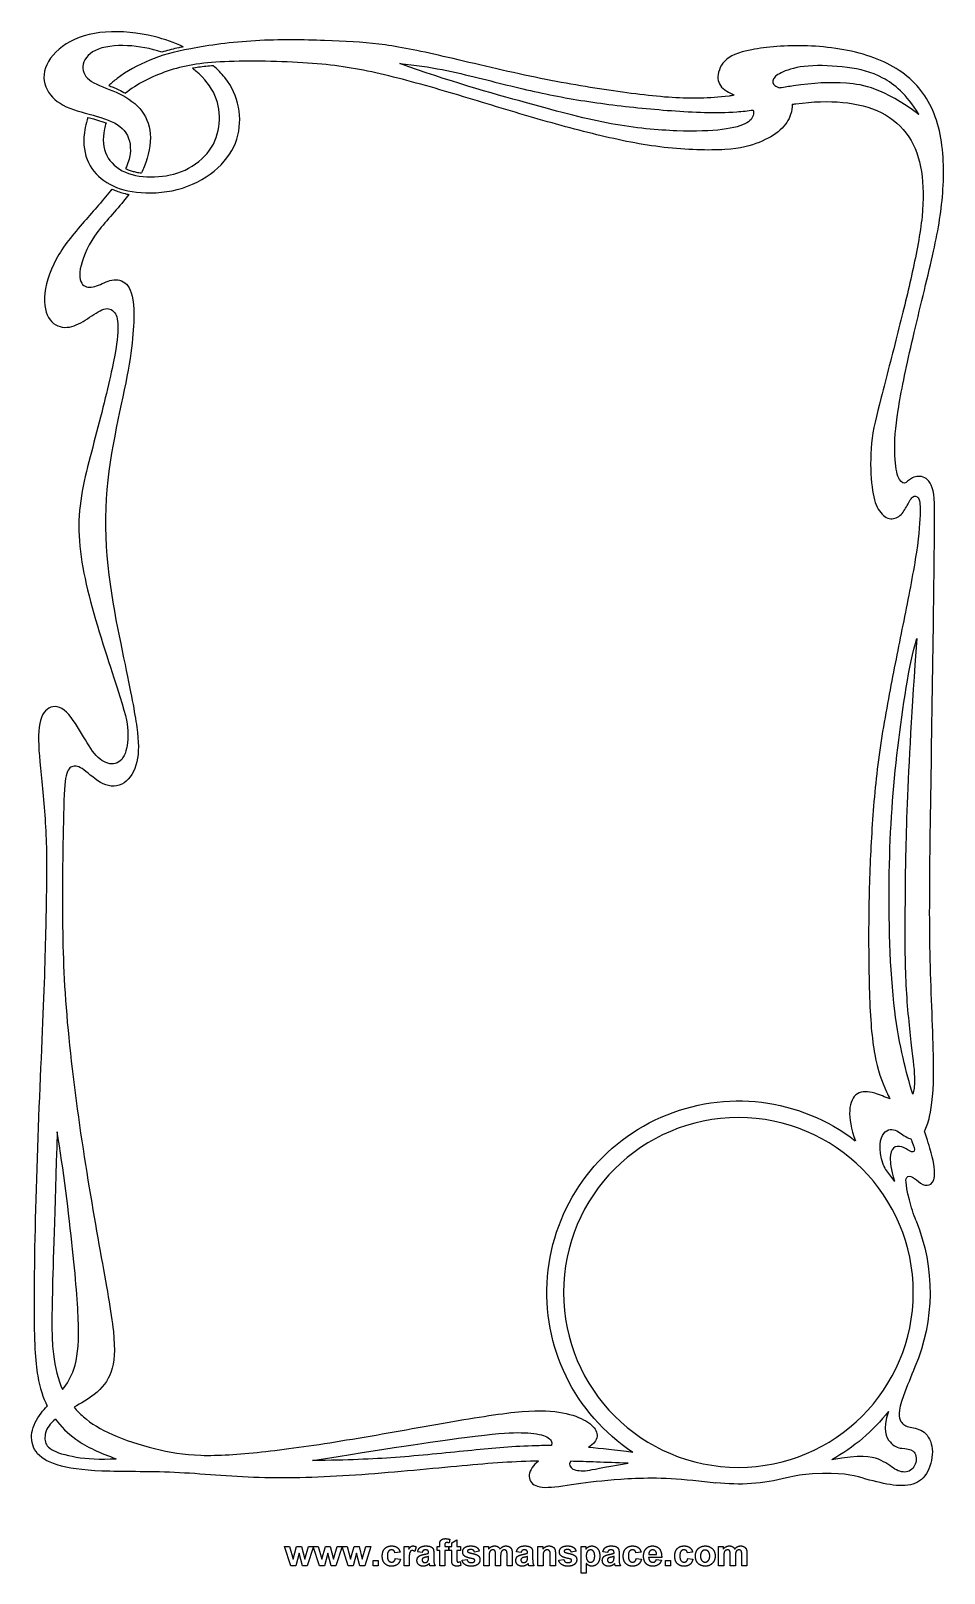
# Model space of a CAD drawing. Header units: millimetres. Extents: x -66 to 71, y -126 to 105.
import ezdxf

# ---------------------------------------------------------------- set-up
doc = ezdxf.new("R2010")
doc.units = ezdxf.units.MM
doc.header["$MEASUREMENT"] = 0
doc.layers.add('Layer 03', color=5, linetype='Continuous')

msp = doc.modelspace()

# ---------------------------------------------------------------- linework, layer by layer
at = {"layer": 'Layer 03'}
for p, q in [((-27.05, -125), (-27.98, -122.11)), ((-27.98, -122.11), (-27.23, -122.11)), ((-27.23, -122.11), (-26.68, -124)), ((-26.68, -124), (-26.17, -122.11)), ((-26.17, -122.11), (-25.42, -122.11)), ((-25.42, -122.11), (-24.95, -124)), ((-24.95, -124), (-24.4, -122.11)), ((-23.65, -122.11), (-24.58, -125)), ((-24.4, -122.11), (-23.65, -122.11)), ((-22.76, -125), (-23.68, -122.11)), ((-23.68, -122.11), (-22.93, -122.11)), ((-22.93, -122.11), (-22.38, -124)), ((-22.38, -124), (-21.87, -122.11)), ((-21.87, -122.11), (-21.13, -122.11)), ((-21.13, -122.11), (-20.65, -124)), ((-20.65, -124), (-20.11, -122.11)), ((-19.36, -122.11), (-20.28, -125)), ((-20.11, -122.11), (-19.36, -122.11)), ((-18.46, -125), (-19.38, -122.11)), ((-19.38, -122.11), (-18.63, -122.11)), ((-18.63, -122.11), (-18.09, -124)), ((-18.09, -124), (-17.57, -122.11)), ((-17.57, -122.11), (-16.83, -122.11)), ((-16.83, -122.11), (-16.36, -124)), ((-16.36, -124), (-15.81, -122.11)), ((-15.06, -122.11), (-15.98, -125)), ((-15.81, -122.11), (-15.06, -122.11)), ((-10.1, -125), (-10.1, -122.11)), ((-10.1, -122.11), (-9.38, -122.11)), ((-9.38, -122.11), (-9.38, -122.52)), ((-8.27, -122.18), (-8.51, -122.85)), ((-5.16, -122.11), (-4.77, -122.11)), ((-5.16, -122.7), (-5.16, -122.11)), ((-4.77, -122.11), (-4.77, -121.89)), ((-4, -121.91), (-4, -122.11)), ((-4, -122.11), (-3.46, -122.11)), ((-3.46, -122.11), (-3.46, -122.7)), ((-3.26, -121.05), (-3.35, -121.59)), ((-3.33, -122.7), (-3.33, -122.11)), ((-3.33, -122.11), (-2.96, -122.11)), ((-2.96, -121.57), (-2.2, -121.12)), ((-2.96, -122.11), (-2.96, -121.57)), ((-2.2, -121.12), (-2.2, -122.11)), ((-2.2, -122.11), (-1.68, -122.11)), ((-1.68, -122.11), (-1.68, -122.7)), ((1.85, -122.11), (2.54, -122.11)), ((1.85, -125), (1.85, -122.11)), ((2.54, -122.11), (2.54, -122.5)), ((9.93, -125), (9.93, -122.11)), ((9.93, -122.11), (10.64, -122.11)), ((10.64, -122.11), (10.64, -122.53)), ((16.4, -122.11), (17.11, -122.11)), ((16.4, -126.11), (16.4, -122.11)), ((17.11, -122.11), (17.11, -122.53)), ((36.96, -122.11), (37.65, -122.11)), ((36.96, -125), (36.96, -122.11)), ((37.65, -122.11), (37.65, -122.5)), ((-25.79, -123.14), (-26.29, -125)), ((-25.3, -125), (-25.79, -123.14)), ((-21.49, -123.14), (-22, -125)), ((-21, -125), (-21.49, -123.14)), ((-17.2, -123.14), (-17.7, -125)), ((-16.71, -125), (-17.2, -123.14)), ((-14.74, -125), (-14.74, -124.23)), ((-14.74, -124.23), (-13.98, -124.23)), ((-13.98, -124.23), (-13.98, -125)), ((-10.69, -122.95), (-11.46, -123.07)), ((-11.41, -123.91), (-10.64, -124.01)), ((-9.33, -124.11), (-9.33, -125)), ((-7.38, -123), (-8.07, -122.9)), ((-6.42, -123.12), (-6.42, -123.05)), ((-6.42, -123.77), (-6.42, -123.62)), ((-5.65, -123.15), (-5.65, -124.05)), ((-4.77, -122.7), (-5.16, -122.7)), ((-4.77, -125), (-4.77, -122.7)), ((-3.46, -122.7), (-4, -122.7)), ((-4, -122.7), (-4, -125)), ((-2.96, -122.7), (-3.33, -122.7)), ((-2.96, -123.98), (-2.96, -122.7)), ((-1.68, -122.7), (-2.2, -122.7)), ((-2.2, -122.7), (-2.2, -123.9)), ((-1.69, -124.38), (-1.63, -124.96)), ((-1.43, -124.19), (-0.67, -124.09)), ((1.16, -122.83), (0.44, -122.95)), ((2.62, -123.6), (2.62, -125)), ((3.58, -125), (3.58, -123.42)), ((4.35, -123.61), (4.35, -125)), ((5.31, -125), (5.31, -123.35)), ((6.07, -123.15), (6.07, -125)), ((7.41, -123), (6.72, -122.9)), ((8.37, -123.12), (8.37, -123.05)), ((8.37, -123.77), (8.37, -123.62)), ((9.14, -123.15), (9.14, -124.05)), ((10.69, -123.69), (10.69, -125)), ((11.78, -125), (11.78, -123.53)), ((12.54, -123.2), (12.54, -125)), ((13.04, -124.19), (13.8, -124.09)), ((15.63, -122.83), (14.91, -122.95)), ((20.35, -123), (19.65, -122.9)), ((21.31, -123.12), (21.31, -123.05)), ((21.31, -123.77), (21.31, -123.62)), ((22.07, -123.15), (22.07, -124.05)), ((25.36, -122.95), (24.59, -123.07)), ((24.64, -123.91), (25.41, -124.01)), ((28.44, -123.77), (26.49, -123.77)), ((26.51, -123.3), (27.68, -123.3)), ((27.63, -124.09), (28.4, -124.19)), ((29.01, -125), (29.01, -124.23)), ((29.01, -124.23), (29.78, -124.23)), ((29.78, -124.23), (29.78, -125)), ((33.06, -122.95), (32.3, -123.07)), ((32.35, -123.91), (33.11, -124.01)), ((37.73, -123.6), (37.73, -125)), ((38.69, -125), (38.69, -123.42)), ((39.46, -123.61), (39.46, -125)), ((40.42, -125), (40.42, -123.35)), ((41.19, -123.15), (41.19, -125)), ((-26.29, -125), (-27.05, -125)), ((-24.58, -125), (-25.3, -125)), ((-22, -125), (-22.76, -125)), ((-20.28, -125), (-21, -125)), ((-17.7, -125), (-18.46, -125)), ((-15.98, -125), (-16.71, -125)), ((-13.98, -125), (-14.74, -125)), ((-9.33, -125), (-10.1, -125)), ((-5.46, -125), (-6.22, -125)), ((-4, -125), (-4.77, -125)), ((2.62, -125), (1.85, -125)), ((4.35, -125), (3.58, -125)), ((6.07, -125), (5.31, -125)), ((9.33, -125), (8.57, -125)), ((10.69, -125), (9.93, -125)), ((12.54, -125), (11.78, -125)), ((17.16, -126.11), (16.4, -126.11)), ((17.16, -124.66), (17.16, -126.11)), ((22.27, -125), (21.51, -125)), ((29.78, -125), (29.01, -125)), ((37.73, -125), (36.96, -125)), ((39.46, -125), (38.69, -125)), ((41.19, -125), (40.42, -125))]:
    msp.add_line(p, q, dxfattribs=at)
at = {"layer": 'Layer 03', "extrusion": (0, 0, -1)}
msp.add_circle((-39.92, -84.12), 26.16, dxfattribs=at)
for centre, radius, start, end in [((-39.92, -84.12), 28.66, 303.3983, 127.6027), ((-39.92, -84.12), 28.66, 140.616, 144.5372), ((-87.11, -65.1), 22.21, 338.0478, 346.5413), ((-39.92, -84.12), 28.66, 158.0478, 202.8694), ((-39.92, -84.12), 28.66, 218.3695, 240.8185), ((-7.93, -355.06), 244.15, 95.9213, 96.7342), ((-39.92, -84.12), 28.66, 255.4569, 276.7342)]:
    msp.add_arc(centre, radius, start, end, dxfattribs=at)
at = {"layer": 'Layer 03'}
for centre, radius, start, end in [((64.11, -64.26), 2.63, 197.6087, 219.384), ((176.2, -141.61), 119.25, 157.1306, 159.3625), ((52.14, -131.25), 20.02, 93.294, 104.5431)]:
    msp.add_arc(centre, radius, start, end, dxfattribs=at)
for points, knots in [([(-43.12, 102.25), (-44.44, 102.87), (-48.09, 104.16), (-55.06, 104.92), (-61.07, 103.02), (-64.42, 99.08), (-63.7, 95.17), (-60.45, 92.87), (-55.18, 91.76), (-51.51, 90.08), (-50.76, 86.83), (-51.39, 84.8), (-51.78, 84.02)], [175.54951, 175.54951, 175.54951, 175.54951, 180.355528, 187.569749, 194.783971, 201.998192, 209.212413, 216.426634, 223.640855, 230.855076, 238.069297, 241.981224, 241.981224, 241.981224, 241.981224]), ([(-46.34, 101.44), (-47.99, 102), (-51.69, 102.7), (-56.87, 102.07), (-58.66, 99.25), (-57.33, 96.87), (-53.12, 95.66), (-49.28, 93.25), (-47.64, 89.44), (-48.34, 85.7), (-49.22, 83.68), (-49.36, 83.37)], [200.652036, 200.652036, 200.652036, 200.652036, 206.564337, 213.019473, 219.474609, 225.929744, 232.38488, 238.840015, 245.295151, 251.750286, 252.902622, 252.902622, 252.902622, 252.902622]), ([(39.3, 94.99), (39.04, 94.95), (35.67, 94.51), (30.54, 94.41), (20.03, 95.73), (8.4, 97.77), (-6.07, 101.32), (-13.93, 102.85), (-21.41, 103.22), (-32.44, 103.43), (-42.82, 101.98), (-48.2, 100.47), (-52.11, 98.29), (-53.89, 96.82), (-54.28, 96.45)], [21.024712, 21.024712, 21.024712, 21.024712, 21.642663, 28.856885, 36.071106, 43.285327, 50.499548, 57.713769, 64.92799, 72.142211, 79.356432, 86.570654, 93.784875, 96.022862, 96.022862, 96.022862, 96.022862]), ([(-43.12, 102.25), (-43.35, 102.21), (-44.33, 102), (-45.41, 101.72), (-46.24, 101.47), (-46.34, 101.44)], [112.542487, 112.542487, 112.542487, 112.542487, 113.243581, 115.562554, 115.86645, 115.86645, 115.86645, 115.86645]), ([(67.76, -59.97), (68.05, -59.46), (68.71, -57.61), (69.4, -51.76), (68.47, -35.11), (68.53, -19.88), (68.97, 6.27), (69.28, 30.52), (69.34, 36.51), (67.59, 38.25), (65.6, 37.78), (64.82, 36.65), (63.69, 37.54), (63.15, 41.26), (63.52, 47.13), (65.64, 57.39), (69.1, 71.24), (70.71, 79.51), (70.67, 89.6), (67.18, 96.99), (60.16, 101.25), (50.07, 102.79), (41.01, 101.93), (37.42, 100.38), (36.51, 97.24), (37.46, 95.95), (38.91, 95.19), (39.3, 94.99)], [33.637526, 33.637526, 33.637526, 33.637526, 38.42972, 46.115664, 53.801608, 61.487552, 69.173496, 76.85944, 84.545384, 92.231328, 99.917272, 107.603216, 115.28916, 122.975104, 130.661048, 138.346992, 146.032936, 153.71888, 161.404824, 169.090768, 176.776712, 184.462656, 192.148599, 199.834543, 207.520487, 215.206431, 217.943466, 217.943466, 217.943466, 217.943466]), ([(-57.38, 91.69), (-57.72, 90.7), (-58.29, 87.93), (-57.41, 84.21), (-54.34, 81.43), (-49.83, 80.12), (-43.02, 80.66), (-37.53, 83.94), (-34.68, 88.33), (-34.51, 93.31), (-36.15, 96.96), (-37.97, 98.85), (-38.63, 99.41)], [103.973397, 103.973397, 103.973397, 103.973397, 108.213317, 115.427538, 122.641759, 129.85598, 137.070201, 144.284423, 151.498644, 158.712865, 165.927086, 169.239371, 169.239371, 169.239371, 169.239371]), ([(47.94, 93.65), (47.98, 93.17), (47.83, 91.94), (46.46, 89.7), (43.2, 87.85), (38.88, 86.63), (28.75, 86.91), (18.9, 88.94), (7.96, 91.95), (-3.3, 95.47), (-14.74, 98.66), (-23.55, 99.99), (-38.17, 100.27), (-45.31, 99.06), (-50.12, 96.67), (-51.75, 95.29)], [53.474102, 53.474102, 53.474102, 53.474102, 58.09622, 64.551355, 71.006491, 77.461627, 83.916762, 90.371898, 96.827033, 103.282169, 109.737304, 116.19244, 122.647575, 129.102711, 134.994082, 134.994082, 134.994082, 134.994082]), ([(-38.63, 99.41), (-39.37, 99.36), (-40.42, 99.25), (-41.46, 99.09), (-41.77, 99.04)], [121.00888, 121.00888, 121.00888, 121.00888, 123.23446, 124.181868, 124.181868, 124.181868, 124.181868]), ([(42.15, 92.79), (42.19, 92.64), (42.22, 91.97), (41.66, 90.78), (38.03, 89.75), (31.25, 89.48), (21.12, 90.37), (9.55, 93.46), (-3.59, 97.17), (-10.72, 99.74)], [228.400919, 228.400919, 228.400919, 228.400919, 230.578319, 238.264263, 245.950207, 253.636151, 261.322095, 269.008039, 276.693983, 276.693983, 276.693983, 276.693983]), ([(-10.72, 99.74), (-6.11, 99.34), (1.34, 97.55), (10.53, 95.18), (19.78, 93.63), (29.95, 92.6), (37.4, 92.26), (41.34, 92.68), (42.15, 92.79)], [0, 0, 0, 0, 6.371899, 12.743797, 19.115696, 25.487595, 31.859494, 33.547315, 33.547315, 33.547315, 33.547315]), ([(66.93, 92.14), (65.03, 95.21), (61.48, 98.1), (56.44, 99.31), (49.9, 99.62), (46.18, 98.47), (44.94, 97.46), (45.02, 96.52), (45.82, 96.21), (46.11, 96.09)], [0, 0, 0, 0, 6.455136, 12.910271, 19.365407, 25.820542, 32.275678, 38.730813, 42.178834, 42.178834, 42.178834, 42.178834]), ([(-54.68, 90.87), (-54.78, 90.56), (-55.27, 88.64), (-55.01, 85.81), (-52.07, 83.12), (-47.42, 82.56), (-42.75, 83.43), (-38.75, 86.59), (-37.45, 90.77), (-37.98, 95.04), (-40.07, 97.69), (-41.59, 98.9), (-41.77, 99.04)], [140.779508, 140.779508, 140.779508, 140.779508, 142.012982, 148.468118, 154.923253, 161.378389, 167.833524, 174.28866, 180.743795, 187.198931, 193.654066, 194.536997, 194.536997, 194.536997, 194.536997]), ([(66.93, 92.14), (61.48, 96.07), (55.89, 97.14), (50.66, 96.81), (46.82, 96.2), (46.11, 96.09)], [0, 0, 0, 0, 7.214221, 14.428442, 16.029524, 16.029524, 16.029524, 16.029524]), ([(-54.28, 96.45), (-54.06, 96.37), (-53.69, 96.22), (-53.18, 96.01), (-52.55, 95.72), (-52.08, 95.48), (-51.75, 95.29)], [147.997991, 147.997991, 147.997991, 147.997991, 148.702117, 149.193563, 149.644304, 150.785316, 150.785316, 150.785316, 150.785316]), ([(47.94, 93.65), (48.13, 93.67), (50.97, 94.06), (55.67, 94.2), (61.56, 92.8), (65.82, 89.05), (67.55, 83.81), (67.69, 77.22), (66, 68.51), (63.92, 60), (61.04, 48.95), (59.56, 43.04), (59.75, 36.48), (60.52, 33.11), (62.26, 31.39), (64.03, 31.8), (65.09, 33.37), (65.95, 35.23), (66.94, 34.97), (67.2, 33.42), (66.83, 27.38), (64.76, 16.92), (62.74, 6.97), (60.67, -4.47), (59.78, -15.52), (59.35, -25.81), (59.41, -40.18), (60.12, -49.2), (61.48, -52.88), (62.42, -54.82), (62.59, -55.17)], [37.796768, 37.796768, 37.796768, 37.796768, 38.231392, 44.603291, 50.97519, 57.347089, 63.718987, 70.090886, 76.462785, 82.834684, 89.206582, 95.578481, 101.95038, 108.322279, 114.694177, 121.066076, 127.437975, 133.809874, 140.181772, 146.553671, 152.92557, 159.297469, 165.669367, 172.041266, 178.413165, 184.785064, 191.156962, 197.528861, 203.90076, 205.330358, 205.330358, 205.330358, 205.330358]), ([(-57.38, 91.69), (-57.1, 91.62), (-56.42, 91.43), (-55.52, 91.17), (-54.9, 90.95), (-54.68, 90.87)], [20.230165, 20.230165, 20.230165, 20.230165, 21.080777, 22.364672, 23.046428, 23.046428, 23.046428, 23.046428]), ([(-51.78, 84.02), (-51.64, 83.96), (-51.32, 83.82), (-50.78, 83.64), (-50.11, 83.48), (-49.63, 83.4), (-49.36, 83.37)], [164.484026, 164.484026, 164.484026, 164.484026, 164.928056, 165.545567, 166.18665, 166.993699, 166.993699, 166.993699, 166.993699]), ([(-53.8, 80.97), (-55, 79.44), (-58.39, 75.65), (-62.56, 70.64), (-64.41, 64.3), (-63.06, 60.6), (-60.12, 59.95), (-57.45, 61.51), (-54.87, 63.42), (-53.22, 62.77), (-52.69, 60.51), (-53.38, 55.35), (-56.46, 42.91), (-59.67, 31.59), (-57.27, 18.91), (-51.8, 2.97), (-51.22, -0.44), (-51.7, -4.23), (-53.8, -5.47), (-56.21, -4.13), (-58.22, -0.67), (-60.89, 3.76), (-63.78, 3.63), (-65.06, 0.45), (-64.46, -6.21), (-63.48, -15.56), (-63.62, -25.62), (-63.92, -39.46), (-65.12, -64.01), (-65.62, -88.66), (-65.15, -96.67), (-64.12, -99.85), (-63.47, -101.13)], [246.504042, 246.504042, 246.504042, 246.504042, 252.49774, 259.711961, 266.926182, 274.140403, 281.354624, 288.568845, 295.783066, 302.997288, 310.211509, 317.42573, 324.639951, 331.854172, 339.068393, 346.282614, 353.496835, 360.711057, 367.925278, 375.139499, 382.35372, 389.567941, 396.782162, 403.996383, 411.210604, 418.424826, 425.639047, 432.853268, 440.067489, 447.28171, 454.495931, 460.333331, 460.333331, 460.333331, 460.333331]), ([(-53.8, 80.97), (-53.71, 80.92), (-53.35, 80.76), (-52.69, 80.52), (-51.95, 80.3), (-51.47, 80.2), (-51.29, 80.16)], [35.469338, 35.469338, 35.469338, 35.469338, 35.789942, 36.649827, 37.558277, 38.112801, 38.112801, 38.112801, 38.112801]), ([(-51.29, 80.16), (-51.54, 79.82), (-53.11, 77.76), (-56.89, 73.99), (-59.01, 68.5), (-58.23, 66.13), (-56.12, 66.26), (-53.8, 67.69), (-51.46, 67.14), (-50.21, 64.15), (-50.92, 53.84), (-56.56, 32.21), (-51.47, 8.2), (-49.84, -0.1), (-49.7, -4.96), (-51.76, -8.46), (-55.17, -8.53), (-58.27, -5.47), (-59.68, -5.2), (-60.81, -6.16), (-61.03, -11.02), (-61.29, -25.48), (-61.01, -40.77), (-58.61, -60.45), (-55.41, -79), (-53.13, -91.07), (-53.59, -96.3), (-55.85, -99.24), (-58.44, -100.71), (-59.47, -101.3)], [256.923813, 256.923813, 256.923813, 256.923813, 258.205422, 264.660557, 271.115693, 277.570828, 284.025964, 290.4811, 296.936235, 303.391371, 309.846506, 316.301642, 322.756777, 329.211913, 335.667048, 342.122184, 348.577319, 355.032455, 361.487591, 367.942726, 374.397862, 380.852997, 387.308133, 393.763268, 400.218404, 406.673539, 413.128675, 419.583811, 424.384322, 424.384322, 424.384322, 424.384322]), ([(66, -54.45), (65.04, -51.28), (62.74, -42.65), (62.16, -20.42), (63.5, -2.86), (65.45, 9.85), (66.6, 13.71)], [59.283467, 59.283467, 59.283467, 59.283467, 66.533053, 74.849685, 83.166317, 91.482948, 91.482948, 91.482948, 91.482948]), ([(66.6, 13.71), (65.04, -7.85), (64.78, -27.73), (64.81, -38.31), (65.84, -47.91), (66.4, -52.03), (66.19, -53.91), (66, -54.45)], [0, 0, 0, 0, 8.65303, 17.306059, 25.959089, 34.612119, 39.773908, 39.773908, 39.773908, 39.773908]), ([(62.59, -55.17), (61.84, -54.88), (60.13, -54.08), (57.44, -53.9), (56.23, -56.58), (56.77, -59.64), (57.41, -61.41)], [53.537581, 53.537581, 53.537581, 53.537581, 60.571208, 69.224238, 77.877268, 86.530297, 86.530297, 86.530297, 86.530297]), ([(61.6, -65.06), (60.77, -62.46), (61.52, -59.52), (63.71, -59.72), (64.88, -60.89), (65.59, -61.1), (65.7, -61.12)], [0.462293, 0.462293, 0.462293, 0.462293, 7.685944, 15.371888, 23.057832, 24.389751, 24.389751, 24.389751, 24.389751]), ([(65.5, -70.27), (64.84, -67.52), (65.01, -66.71), (65.93, -66.64), (67.13, -67.92), (68.52, -68.29), (69.46, -67.14), (69.16, -64.36), (68.18, -61.26), (67.76, -59.97)], [0, 0, 0, 0, 8.316632, 16.633263, 24.949895, 33.266527, 41.583158, 49.89979, 54.229841, 54.229841, 54.229841, 54.229841]), ([(-61.99, -60.07), (-62.35, -72.59), (-62.85, -86.52), (-62.78, -93.47), (-61.87, -97.14), (-61.18, -98.64)], [0, 0, 0, 0, 7.053478, 14.106955, 20.768589, 20.768589, 20.768589, 20.768589]), ([(-61.18, -98.64), (-60.51, -97.78), (-59.13, -95.51), (-58.56, -90.21), (-59.42, -79.24), (-61.07, -65.5), (-61.99, -60.07)], [105.256475, 105.256475, 105.256475, 105.256475, 112.513482, 121.889606, 131.265729, 140.641853, 140.641853, 140.641853, 140.641853]), ([(65.7, -61.12), (65.77, -61.27), (66.17, -62.19), (66.38, -63.13), (65.7, -63.13), (64.41, -62.15), (62.92, -62.27), (62.53, -63.81), (62.71, -65.55), (63.26, -67.49)], [215.494976, 215.494976, 215.494976, 215.494976, 216.644557, 223.016456, 229.388355, 235.760254, 242.132152, 248.504051, 254.87595, 254.87595, 254.87595, 254.87595]), ([(9.99, -109.35), (9.82, -109.36), (5.92, -109.42), (-1.29, -110.01), (-17.71, -111.64), (-32.06, -112.11), (-44.63, -110.79), (-56.14, -111.04), (-62.54, -110.08), (-65.57, -108.11), (-66.11, -105.08), (-64.92, -102.71), (-63.8, -101.47), (-63.47, -101.13)], [8.971121, 8.971121, 8.971121, 8.971121, 9.376124, 18.752247, 28.128371, 37.504494, 46.880618, 56.256741, 65.632865, 75.008988, 84.385112, 93.761235, 97.294239, 97.294239, 97.294239, 97.294239]), ([(-59.47, -101.3), (-59.03, -101.81), (-57.44, -103.39), (-54.19, -105.44), (-47.35, -107.65), (-40.94, -108.77), (-31.85, -108.13), (-20.12, -106.52), (-4.88, -103.76), (7.55, -101.65), (13.43, -101.85), (17.03, -103.07), (18.96, -104.78), (18.81, -106.27), (17.86, -107.05), (17.49, -107.31)], [25.263877, 25.263877, 25.263877, 25.263877, 28.21391, 35.267388, 42.320865, 49.374343, 56.42782, 63.481298, 70.534775, 77.588253, 84.64173, 91.695208, 98.748685, 105.802163, 109.409743, 109.409743, 109.409743, 109.409743]), ([(-62.25, -103.09), (-62.65, -103.41), (-63.68, -104.43), (-63.96, -106.18), (-63.42, -107.63), (-59.46, -108.89), (-55.6, -109.13), (-53.16, -108.99)], [429.577467, 429.577467, 429.577467, 429.577467, 432.494082, 438.949217, 445.404353, 451.859488, 458.314624, 458.314624, 458.314624, 458.314624]), ([(-62.25, -103.09), (-61.44, -104.18), (-59.11, -106.52), (-55.51, -108.19), (-53.16, -108.99)], [463.458092, 463.458092, 463.458092, 463.458092, 468.924374, 476.138595, 476.138595, 476.138595, 476.138595]), ([(-23.8, -109.27), (-13.1, -107.49), (1.79, -105.33), (7.14, -104.97), (10.79, -105.32), (12.01, -106.12), (12, -106.83), (11.95, -107.03)], [0, 0, 0, 0, 6.342845, 12.68569, 19.028535, 25.37138, 27.560011, 27.560011, 27.560011, 27.560011]), ([(11.95, -107.03), (10.92, -107.02), (6.41, -107.1), (-0.1, -107.75), (-11.57, -108.92), (-18.44, -109.21), (-23.8, -109.27)], [8.87875, 8.87875, 8.87875, 8.87875, 12.028866, 24.057732, 36.086597, 48.115463, 48.115463, 48.115463, 48.115463]), ([(9.99, -109.35), (9.64, -109.67), (8.58, -110.69), (8.44, -112.59), (10.53, -113.57), (15.39, -112.76), (21.69, -111.96), (28.45, -111.72), (33.11, -112.21)], [35.184802, 35.184802, 35.184802, 35.184802, 38.057071, 44.399916, 50.742761, 57.085606, 63.428451, 69.771296, 69.771296, 69.771296, 69.771296]), ([(14.8, -109.38), (14.79, -109.4), (14.53, -109.86), (14.86, -110.7), (17.23, -110.94), (19.2, -110.33), (23.42, -109.67)], [119.699161, 119.699161, 119.699161, 119.699161, 119.909118, 126.962595, 134.016073, 141.06955, 141.06955, 141.06955, 141.06955])]:
    msp.add_open_spline(points, degree=3, knots=knots, dxfattribs=at)
for points, degree in [([(64.61, -99.58), (63.7, -101.98), (64.08, -103.75), (65.45, -104.31), (67.85, -104.62), (69.28, -107.33), (68.47, -111.2), (66.26, -113.13), (62.7, -113.04), (58.56, -111.91), (55.32, -111.01), (50.99, -111.26)], 3), ([(62.39, -101.92), (61.4, -104.69), (62.64, -106.93), (64.29, -107.55), (66.35, -107.46), (66.75, -109.67), (65.38, -111.26), (63.3, -110.76), (61.36, -108.89), (58.16, -108.39), (53.89, -109.15)], 3), ([(24.14, -108.05), (21.54, -107.7), (19.37, -107.46), (17.49, -107.31)], 3), ([(23.42, -109.67), (19.96, -109.54), (17.2, -109.43), (14.8, -109.38)], 3), ([(-12.98, -122.44), (-12.61, -122.04), (-11.97, -122.04)], 2), ([(-11.97, -122.04), (-11.44, -122.04), (-11.14, -122.26)], 2), ([(-11.14, -122.26), (-10.83, -122.49), (-10.69, -122.95)], 2), ([(-9.38, -122.52), (-9.21, -122.23), (-9.07, -122.13)], 2), ([(-9.07, -122.13), (-8.93, -122.04), (-8.75, -122.04)], 2), ([(-8.75, -122.04), (-8.5, -122.04), (-8.27, -122.18)], 2), ([(-8.07, -122.9), (-7.96, -122.46), (-7.68, -122.25)], 2), ([(-7.68, -122.25), (-7.4, -122.04), (-6.85, -122.04)], 2), ([(-6.85, -122.04), (-6.35, -122.04), (-6.1, -122.16)], 2), ([(-6.1, -122.16), (-5.85, -122.28), (-5.75, -122.47)], 2), ([(-4.77, -121.89), (-4.77, -121.53), (-4.69, -121.35)], 2), ([(-4.69, -121.35), (-4.61, -121.18), (-4.41, -121.06)], 2), ([(-4.41, -121.06), (-4.2, -120.95), (-3.89, -120.95)], 2), ([(-3.93, -121.62), (-4, -121.7), (-4, -121.91)], 2), ([(-3.69, -121.54), (-3.86, -121.54), (-3.93, -121.62)], 2), ([(-3.89, -120.95), (-3.57, -120.95), (-3.26, -121.05)], 2), ([(-3.35, -121.59), (-3.53, -121.54), (-3.69, -121.54)], 2), ([(-1.33, -122.93), (-1.33, -122.55), (-1.04, -122.29)], 2), ([(-1.04, -122.29), (-0.74, -122.04), (-0.12, -122.04)], 2), ([(-0.12, -122.04), (0.48, -122.04), (0.76, -122.24)], 2), ([(0.76, -122.24), (1.05, -122.44), (1.16, -122.83)], 2), ([(2.54, -122.5), (2.92, -122.04), (3.44, -122.04)], 2), ([(3.44, -122.04), (3.72, -122.04), (3.92, -122.15)], 2), ([(3.92, -122.15), (4.13, -122.27), (4.26, -122.5)], 2), ([(4.26, -122.5), (4.45, -122.27), (4.66, -122.15)], 2), ([(4.66, -122.15), (4.88, -122.04), (5.13, -122.04)], 2), ([(5.13, -122.04), (5.45, -122.04), (5.67, -122.17)], 2), ([(5.67, -122.17), (5.89, -122.3), (6, -122.55)], 2), ([(6.72, -122.9), (6.83, -122.46), (7.11, -122.25)], 2), ([(7.11, -122.25), (7.39, -122.04), (7.94, -122.04)], 2), ([(7.94, -122.04), (8.44, -122.04), (8.69, -122.16)], 2), ([(8.69, -122.16), (8.94, -122.28), (9.04, -122.47)], 2), ([(10.64, -122.53), (11.02, -122.04), (11.58, -122.04)], 2), ([(11.58, -122.04), (11.83, -122.04), (12.04, -122.13)], 2), ([(12.04, -122.13), (12.25, -122.22), (12.35, -122.36)], 2), ([(13.14, -122.93), (13.14, -122.55), (13.43, -122.29)], 2), ([(13.43, -122.29), (13.73, -122.04), (14.35, -122.04)], 2), ([(14.35, -122.04), (14.94, -122.04), (15.23, -122.24)], 2), ([(15.23, -122.24), (15.52, -122.44), (15.63, -122.83)], 2), ([(17.11, -122.53), (17.25, -122.32), (17.48, -122.18)], 2), ([(17.48, -122.18), (17.71, -122.04), (18, -122.04)], 2), ([(18, -122.04), (18.49, -122.04), (18.84, -122.43)], 2), ([(19.65, -122.9), (19.77, -122.46), (20.05, -122.25)], 2), ([(20.05, -122.25), (20.33, -122.04), (20.88, -122.04)], 2), ([(20.88, -122.04), (21.38, -122.04), (21.63, -122.16)], 2), ([(21.63, -122.16), (21.87, -122.28), (21.97, -122.47)], 2), ([(23.07, -122.44), (23.44, -122.04), (24.08, -122.04)], 2), ([(24.08, -122.04), (24.6, -122.04), (24.91, -122.26)], 2), ([(24.91, -122.26), (25.22, -122.49), (25.36, -122.95)], 2), ([(26.11, -122.45), (26.48, -122.04), (27.06, -122.04)], 2), ([(27.06, -122.04), (27.71, -122.04), (28.09, -122.46)], 2), ([(30.77, -122.44), (31.15, -122.04), (31.79, -122.04)], 2), ([(31.79, -122.04), (32.31, -122.04), (32.62, -122.26)], 2), ([(32.62, -122.26), (32.93, -122.49), (33.06, -122.95)], 2), ([(33.67, -122.77), (33.85, -122.41), (34.2, -122.23)], 2), ([(34.2, -122.23), (34.54, -122.04), (34.96, -122.04)], 2), ([(34.96, -122.04), (35.61, -122.04), (36.03, -122.47)], 2), ([(37.65, -122.5), (38.03, -122.04), (38.55, -122.04)], 2), ([(38.55, -122.04), (38.83, -122.04), (39.03, -122.15)], 2), ([(39.03, -122.15), (39.24, -122.27), (39.37, -122.5)], 2), ([(39.37, -122.5), (39.56, -122.27), (39.78, -122.15)], 2), ([(39.78, -122.15), (39.99, -122.04), (40.24, -122.04)], 2), ([(40.24, -122.04), (40.56, -122.04), (40.78, -122.17)], 2), ([(40.78, -122.17), (41, -122.3), (41.11, -122.55)], 2), ([(-13.36, -123.56), (-13.36, -122.84), (-12.98, -122.44)], 2), ([(-12.98, -124.67), (-13.36, -124.27), (-13.36, -123.56)], 2), ([(-12.42, -122.83), (-12.59, -123.03), (-12.59, -123.5)], 2), ([(-12.59, -123.5), (-12.59, -124.03), (-12.42, -124.24)], 2), ([(-11.97, -122.63), (-12.26, -122.63), (-12.42, -122.83)], 2), ([(-12.42, -124.24), (-12.25, -124.46), (-11.96, -124.46)], 2), ([(-11.63, -122.74), (-11.76, -122.63), (-11.97, -122.63)], 2), ([(-11.96, -124.46), (-11.74, -124.46), (-11.6, -124.33)], 2), ([(-11.46, -123.07), (-11.49, -122.85), (-11.63, -122.74)], 2), ([(-11.6, -124.33), (-11.46, -124.21), (-11.41, -123.91)], 2), ([(-10.64, -124.01), (-10.76, -124.54), (-11.09, -124.81)], 2), ([(-9.27, -123.14), (-9.33, -123.37), (-9.33, -124.11)], 2), ([(-9.11, -122.82), (-9.21, -122.91), (-9.27, -123.14)], 2), ([(-8.85, -122.73), (-9, -122.73), (-9.11, -122.82)], 2), ([(-8.51, -122.85), (-8.69, -122.73), (-8.85, -122.73)], 2), ([(-8.17, -124.22), (-8.17, -123.97), (-8.06, -123.78)], 2), ([(-7.92, -124.83), (-8.17, -124.59), (-8.17, -124.22)], 2), ([(-8.06, -123.78), (-7.94, -123.59), (-7.74, -123.49)], 2), ([(-7.74, -123.49), (-7.53, -123.39), (-7.15, -123.31)], 2), ([(-7.26, -123.87), (-7.41, -123.97), (-7.41, -124.14)], 2), ([(-7.41, -124.14), (-7.41, -124.3), (-7.29, -124.41)], 2), ([(-7.21, -122.71), (-7.32, -122.79), (-7.38, -123)], 2), ([(-7.29, -124.41), (-7.18, -124.53), (-7, -124.53)], 2), ([(-6.87, -123.73), (-7.17, -123.8), (-7.26, -123.87)], 2), ([(-6.91, -122.63), (-7.1, -122.63), (-7.21, -122.71)], 2), ([(-7.15, -123.31), (-6.62, -123.21), (-6.42, -123.12)], 2), ([(-7, -124.53), (-6.8, -124.53), (-6.62, -124.4)], 2), ([(-6.52, -122.73), (-6.62, -122.63), (-6.91, -122.63)], 2), ([(-6.42, -123.62), (-6.56, -123.67), (-6.87, -123.73)], 2), ([(-6.62, -124.4), (-6.49, -124.29), (-6.45, -124.14)], 2), ([(-6.42, -123.05), (-6.42, -122.82), (-6.52, -122.73)], 2), ([(-6.45, -124.14), (-6.42, -124.04), (-6.42, -123.77)], 2), ([(-5.75, -122.47), (-5.65, -122.65), (-5.65, -123.15)], 2), ([(-5.65, -124.05), (-5.65, -124.43), (-5.61, -124.61)], 2), ([(-2.94, -124.52), (-2.96, -124.39), (-2.96, -123.98)], 2), ([(-2.83, -124.82), (-2.91, -124.71), (-2.94, -124.52)], 2), ([(-2.2, -123.9), (-2.2, -124.26), (-2.18, -124.32)], 2), ([(-2.18, -124.32), (-2.17, -124.38), (-2.12, -124.42)], 2), ([(-2.12, -124.42), (-2.07, -124.46), (-1.99, -124.46)], 2), ([(-1.99, -124.46), (-1.89, -124.46), (-1.69, -124.38)], 2), ([(-0.98, -124.83), (-1.33, -124.6), (-1.43, -124.19)], 2), ([(-0.99, -123.59), (-1.33, -123.35), (-1.33, -122.93)], 2), ([(0.18, -123.96), (-0.74, -123.76), (-0.99, -123.59)], 2), ([(-0.67, -124.09), (-0.62, -124.3), (-0.47, -124.42)], 2), ([(-0.53, -122.67), (-0.62, -122.73), (-0.62, -122.82)], 2), ([(-0.62, -122.82), (-0.62, -122.91), (-0.54, -122.96)], 2), ([(-0.54, -122.96), (-0.44, -123.04), (0.17, -123.18)], 2), ([(-0.1, -122.58), (-0.4, -122.58), (-0.53, -122.67)], 2), ([(-0.47, -124.42), (-0.32, -124.53), (-0.05, -124.53)], 2), ([(0.27, -122.68), (0.14, -122.58), (-0.1, -122.58)], 2), ([(-0.05, -124.53), (0.24, -124.53), (0.39, -124.42)], 2), ([(0.17, -123.18), (0.78, -123.32), (1.02, -123.53)], 2), ([(0.44, -124.07), (0.38, -124.01), (0.18, -123.96)], 2), ([(0.44, -122.95), (0.4, -122.77), (0.27, -122.68)], 2), ([(0.39, -124.42), (0.49, -124.34), (0.49, -124.21)], 2), ([(0.49, -124.21), (0.49, -124.12), (0.44, -124.07)], 2), ([(1.26, -124.1), (1.26, -124.5), (0.93, -124.79)], 2), ([(1.02, -123.53), (1.26, -123.73), (1.26, -124.1)], 2), ([(2.68, -123), (2.62, -123.18), (2.62, -123.6)], 2), ([(2.88, -122.72), (2.74, -122.82), (2.68, -123)], 2), ([(3.19, -122.63), (3.01, -122.63), (2.88, -122.72)], 2), ([(3.42, -122.69), (3.33, -122.63), (3.19, -122.63)], 2), ([(3.54, -122.87), (3.5, -122.75), (3.42, -122.69)], 2), ([(3.58, -123.42), (3.58, -122.99), (3.54, -122.87)], 2), ([(4.41, -123.01), (4.35, -123.2), (4.35, -123.61)], 2), ([(4.61, -122.73), (4.47, -122.83), (4.41, -123.01)], 2), ([(4.91, -122.63), (4.75, -122.63), (4.61, -122.73)], 2), ([(5.23, -122.79), (5.13, -122.63), (4.91, -122.63)], 2), ([(5.31, -123.35), (5.31, -122.92), (5.23, -122.79)], 2), ([(6, -122.55), (6.07, -122.73), (6.07, -123.15)], 2), ([(6.62, -124.22), (6.62, -123.97), (6.73, -123.78)], 2), ([(6.87, -124.83), (6.62, -124.59), (6.62, -124.22)], 2), ([(6.73, -123.78), (6.85, -123.59), (7.05, -123.49)], 2), ([(7.05, -123.49), (7.26, -123.39), (7.65, -123.31)], 2), ([(7.53, -123.87), (7.38, -123.97), (7.38, -124.14)], 2), ([(7.38, -124.14), (7.38, -124.3), (7.5, -124.41)], 2), ([(7.58, -122.71), (7.47, -122.79), (7.41, -123)], 2), ([(7.5, -124.41), (7.61, -124.53), (7.79, -124.53)], 2), ([(7.92, -123.73), (7.62, -123.8), (7.53, -123.87)], 2), ([(7.88, -122.63), (7.69, -122.63), (7.58, -122.71)], 2), ([(7.65, -123.31), (8.17, -123.21), (8.37, -123.12)], 2), ([(7.79, -124.53), (7.99, -124.53), (8.17, -124.4)], 2), ([(8.27, -122.73), (8.17, -122.63), (7.88, -122.63)], 2), ([(8.37, -123.62), (8.23, -123.67), (7.92, -123.73)], 2), ([(8.17, -124.4), (8.3, -124.29), (8.34, -124.14)], 2), ([(8.37, -123.05), (8.37, -122.82), (8.27, -122.73)], 2), ([(8.34, -124.14), (8.37, -124.04), (8.37, -123.77)], 2), ([(9.04, -122.47), (9.14, -122.65), (9.14, -123.15)], 2), ([(9.14, -124.05), (9.14, -124.43), (9.18, -124.61)], 2), ([(10.75, -123.03), (10.69, -123.21), (10.69, -123.69)], 2), ([(10.96, -122.74), (10.81, -122.85), (10.75, -123.03)], 2), ([(11.31, -122.63), (11.12, -122.63), (10.96, -122.74)], 2), ([(11.57, -122.71), (11.46, -122.63), (11.31, -122.63)], 2), ([(11.73, -122.92), (11.68, -122.78), (11.57, -122.71)], 2), ([(11.78, -123.53), (11.78, -123.06), (11.73, -122.92)], 2), ([(12.35, -122.36), (12.46, -122.5), (12.5, -122.68)], 2), ([(12.5, -122.68), (12.54, -122.86), (12.54, -123.2)], 2), ([(13.49, -124.83), (13.14, -124.6), (13.04, -124.19)], 2), ([(13.48, -123.59), (13.14, -123.35), (13.14, -122.93)], 2), ([(14.65, -123.96), (13.73, -123.76), (13.48, -123.59)], 2), ([(13.8, -124.09), (13.85, -124.3), (14, -124.42)], 2), ([(13.94, -122.67), (13.85, -122.73), (13.85, -122.82)], 2), ([(13.85, -122.82), (13.85, -122.91), (13.93, -122.96)], 2), ([(13.93, -122.96), (14.03, -123.04), (14.64, -123.18)], 2), ([(14.37, -122.58), (14.07, -122.58), (13.94, -122.67)], 2), ([(14, -124.42), (14.15, -124.53), (14.42, -124.53)], 2), ([(14.74, -122.68), (14.61, -122.58), (14.37, -122.58)], 2), ([(14.42, -124.53), (14.71, -124.53), (14.86, -124.42)], 2), ([(14.64, -123.18), (15.25, -123.32), (15.49, -123.53)], 2), ([(14.91, -124.07), (14.85, -124.01), (14.65, -123.96)], 2), ([(14.91, -122.95), (14.87, -122.77), (14.74, -122.68)], 2), ([(14.86, -124.42), (14.96, -124.34), (14.96, -124.21)], 2), ([(14.96, -124.21), (14.96, -124.12), (14.91, -124.07)], 2), ([(15.73, -124.1), (15.73, -124.5), (15.4, -124.79)], 2), ([(15.49, -123.53), (15.73, -123.73), (15.73, -124.1)], 2), ([(17.34, -122.85), (17.16, -123.07), (17.16, -123.51)], 2), ([(17.16, -123.51), (17.16, -124.01), (17.35, -124.24)], 2), ([(17.8, -122.63), (17.52, -122.63), (17.34, -122.85)], 2), ([(17.35, -124.24), (17.54, -124.48), (17.81, -124.48)], 2), ([(18.24, -122.86), (18.06, -122.63), (17.8, -122.63)], 2), ([(17.81, -124.48), (18.07, -124.48), (18.25, -124.26)], 2), ([(18.42, -123.55), (18.42, -123.08), (18.24, -122.86)], 2), ([(18.25, -124.26), (18.42, -124.04), (18.42, -123.55)], 2), ([(18.84, -122.43), (19.19, -122.83), (19.19, -123.54)], 2), ([(19.19, -123.54), (19.19, -124.27), (18.84, -124.67)], 2), ([(19.56, -124.22), (19.56, -123.97), (19.67, -123.78)], 2), ([(19.81, -124.83), (19.56, -124.59), (19.56, -124.22)], 2), ([(19.67, -123.78), (19.78, -123.59), (19.99, -123.49)], 2), ([(19.99, -123.49), (20.2, -123.39), (20.58, -123.31)], 2), ([(20.46, -123.87), (20.32, -123.97), (20.32, -124.14)], 2), ([(20.32, -124.14), (20.32, -124.3), (20.44, -124.41)], 2), ([(20.52, -122.71), (20.41, -122.79), (20.35, -123)], 2), ([(20.44, -124.41), (20.55, -124.53), (20.73, -124.53)], 2), ([(20.86, -123.73), (20.56, -123.8), (20.46, -123.87)], 2), ([(20.82, -122.63), (20.63, -122.63), (20.52, -122.71)], 2), ([(20.58, -123.31), (21.11, -123.21), (21.31, -123.12)], 2), ([(20.73, -124.53), (20.93, -124.53), (21.11, -124.4)], 2), ([(21.21, -122.73), (21.1, -122.63), (20.82, -122.63)], 2), ([(21.31, -123.62), (21.17, -123.67), (20.86, -123.73)], 2), ([(21.11, -124.4), (21.24, -124.29), (21.28, -124.14)], 2), ([(21.31, -123.05), (21.31, -122.82), (21.21, -122.73)], 2), ([(21.28, -124.14), (21.31, -124.04), (21.31, -123.77)], 2), ([(21.97, -122.47), (22.07, -122.65), (22.07, -123.15)], 2), ([(22.07, -124.05), (22.07, -124.43), (22.12, -124.61)], 2), ([(22.69, -123.56), (22.69, -122.84), (23.07, -122.44)], 2), ([(23.07, -124.67), (22.69, -124.27), (22.69, -123.56)], 2), ([(23.63, -122.83), (23.46, -123.03), (23.46, -123.5)], 2), ([(23.46, -123.5), (23.46, -124.03), (23.63, -124.24)], 2), ([(24.08, -122.63), (23.79, -122.63), (23.63, -122.83)], 2), ([(23.63, -124.24), (23.8, -124.46), (24.09, -124.46)], 2), ([(24.42, -122.74), (24.29, -122.63), (24.08, -122.63)], 2), ([(24.09, -124.46), (24.31, -124.46), (24.45, -124.33)], 2), ([(24.59, -123.07), (24.55, -122.85), (24.42, -122.74)], 2), ([(24.45, -124.33), (24.58, -124.21), (24.64, -123.91)], 2), ([(25.41, -124.01), (25.29, -124.54), (24.96, -124.81)], 2), ([(25.73, -123.58), (25.73, -122.85), (26.11, -122.45)], 2), ([(26.02, -124.58), (25.73, -124.18), (25.73, -123.58)], 2), ([(27.13, -125.07), (26.38, -125.07), (26.02, -124.58)], 2), ([(26.49, -123.77), (26.5, -124.1), (26.68, -124.29)], 2), ([(26.67, -122.81), (26.5, -122.99), (26.51, -123.3)], 2), ([(27.1, -122.63), (26.84, -122.63), (26.67, -122.81)], 2), ([(26.68, -124.29), (26.86, -124.48), (27.13, -124.48)], 2), ([(27.5, -122.8), (27.34, -122.63), (27.1, -122.63)], 2), ([(27.13, -124.48), (27.32, -124.48), (27.44, -124.39)], 2), ([(27.44, -124.39), (27.57, -124.29), (27.63, -124.09)], 2), ([(27.68, -123.3), (27.67, -122.97), (27.5, -122.8)], 2), ([(28.4, -124.19), (28.25, -124.62), (27.93, -124.85)], 2), ([(28.09, -122.46), (28.46, -122.89), (28.44, -123.77)], 2), ([(30.4, -123.56), (30.4, -122.84), (30.77, -122.44)], 2), ([(30.77, -124.67), (30.4, -124.27), (30.4, -123.56)], 2), ([(31.33, -122.83), (31.16, -123.03), (31.16, -123.5)], 2), ([(31.16, -123.5), (31.16, -124.03), (31.33, -124.24)], 2), ([(31.78, -122.63), (31.5, -122.63), (31.33, -122.83)], 2), ([(31.33, -124.24), (31.51, -124.46), (31.8, -124.46)], 2), ([(32.13, -122.74), (31.99, -122.63), (31.78, -122.63)], 2), ([(31.8, -124.46), (32.01, -124.46), (32.15, -124.33)], 2), ([(32.3, -123.07), (32.26, -122.85), (32.13, -122.74)], 2), ([(32.15, -124.33), (32.29, -124.21), (32.35, -123.91)], 2), ([(33.11, -124.01), (32.99, -124.54), (32.66, -124.81)], 2), ([(33.48, -123.51), (33.48, -123.13), (33.67, -122.77)], 2), ([(33.67, -124.36), (33.48, -124.02), (33.48, -123.51)], 2), ([(34.21, -124.89), (33.85, -124.71), (33.67, -124.36)], 2), ([(34.45, -122.89), (34.25, -123.12), (34.25, -123.56)], 2), ([(34.25, -123.56), (34.25, -123.99), (34.45, -124.22)], 2), ([(34.94, -122.65), (34.65, -122.65), (34.45, -122.89)], 2), ([(34.45, -124.22), (34.65, -124.46), (34.94, -124.46)], 2), ([(35.43, -122.89), (35.23, -122.65), (34.94, -122.65)], 2), ([(34.94, -124.46), (35.23, -124.46), (35.43, -124.22)], 2), ([(35.63, -123.55), (35.63, -123.12), (35.43, -122.89)], 2), ([(35.43, -124.22), (35.63, -123.99), (35.63, -123.55)], 2), ([(36.44, -123.55), (36.44, -124.21), (36.02, -124.64)], 2), ([(36.03, -122.47), (36.44, -122.89), (36.44, -123.55)], 2), ([(37.79, -123), (37.73, -123.18), (37.73, -123.6)], 2), ([(37.99, -122.72), (37.85, -122.82), (37.79, -123)], 2), ([(38.3, -122.63), (38.13, -122.63), (37.99, -122.72)], 2), ([(38.53, -122.69), (38.44, -122.63), (38.3, -122.63)], 2), ([(38.65, -122.87), (38.61, -122.75), (38.53, -122.69)], 2), ([(38.69, -123.42), (38.69, -122.99), (38.65, -122.87)], 2), ([(39.52, -123.01), (39.46, -123.2), (39.46, -123.61)], 2), ([(39.72, -122.73), (39.58, -122.83), (39.52, -123.01)], 2), ([(40.02, -122.63), (39.86, -122.63), (39.72, -122.73)], 2), ([(40.34, -122.79), (40.24, -122.63), (40.02, -122.63)], 2), ([(40.42, -123.35), (40.42, -122.92), (40.34, -122.79)], 2), ([(41.11, -122.55), (41.19, -122.73), (41.19, -123.15)], 2), ([(-11.98, -125.07), (-12.61, -125.07), (-12.98, -124.67)], 2), ([(-11.09, -124.81), (-11.42, -125.07), (-11.98, -125.07)], 2), ([(-7.22, -125.07), (-7.66, -125.07), (-7.92, -124.83)], 2), ([(-6.74, -124.98), (-6.96, -125.07), (-7.22, -125.07)], 2), ([(-6.32, -124.69), (-6.52, -124.88), (-6.74, -124.98)], 2), ([(-6.3, -124.78), (-6.31, -124.71), (-6.32, -124.69)], 2), ([(-6.22, -125), (-6.25, -124.92), (-6.3, -124.78)], 2), ([(-5.61, -124.61), (-5.57, -124.79), (-5.46, -125)], 2), ([(-2.59, -125), (-2.76, -124.93), (-2.83, -124.82)], 2), ([(-2.23, -125.07), (-2.43, -125.07), (-2.59, -125)], 2), ([(-1.63, -124.96), (-1.89, -125.07), (-2.23, -125.07)], 2), ([(-0.05, -125.07), (-0.64, -125.07), (-0.98, -124.83)], 2), ([(0.93, -124.79), (0.6, -125.07), (-0.05, -125.07)], 2), ([(7.57, -125.07), (7.13, -125.07), (6.87, -124.83)], 2), ([(8.05, -124.98), (7.83, -125.07), (7.57, -125.07)], 2), ([(8.47, -124.69), (8.27, -124.88), (8.05, -124.98)], 2), ([(8.49, -124.78), (8.48, -124.71), (8.47, -124.69)], 2), ([(8.57, -125), (8.54, -124.92), (8.49, -124.78)], 2), ([(9.18, -124.61), (9.22, -124.79), (9.33, -125)], 2), ([(14.42, -125.07), (13.83, -125.07), (13.49, -124.83)], 2), ([(15.4, -124.79), (15.07, -125.07), (14.42, -125.07)], 2), ([(17.56, -124.98), (17.37, -124.89), (17.16, -124.66)], 2), ([(17.99, -125.07), (17.76, -125.07), (17.56, -124.98)], 2), ([(18.84, -124.67), (18.49, -125.07), (17.99, -125.07)], 2), ([(20.51, -125.07), (20.07, -125.07), (19.81, -124.83)], 2), ([(20.99, -124.98), (20.77, -125.07), (20.51, -125.07)], 2), ([(21.41, -124.69), (21.21, -124.88), (20.99, -124.98)], 2), ([(21.43, -124.78), (21.41, -124.71), (21.41, -124.69)], 2), ([(21.51, -125), (21.48, -124.92), (21.43, -124.78)], 2), ([(22.12, -124.61), (22.16, -124.79), (22.27, -125)], 2), ([(24.07, -125.07), (23.44, -125.07), (23.07, -124.67)], 2), ([(24.96, -124.81), (24.63, -125.07), (24.07, -125.07)], 2), ([(27.93, -124.85), (27.61, -125.07), (27.13, -125.07)], 2), ([(31.78, -125.07), (31.15, -125.07), (30.77, -124.67)], 2), ([(32.66, -124.81), (32.33, -125.07), (31.78, -125.07)], 2), ([(34.97, -125.07), (34.57, -125.07), (34.21, -124.89)], 2), ([(36.02, -124.64), (35.6, -125.07), (34.97, -125.07)], 2)]:
    msp.add_open_spline(points, degree=degree, dxfattribs=at)

doc.saveas('drawing.dxf')
